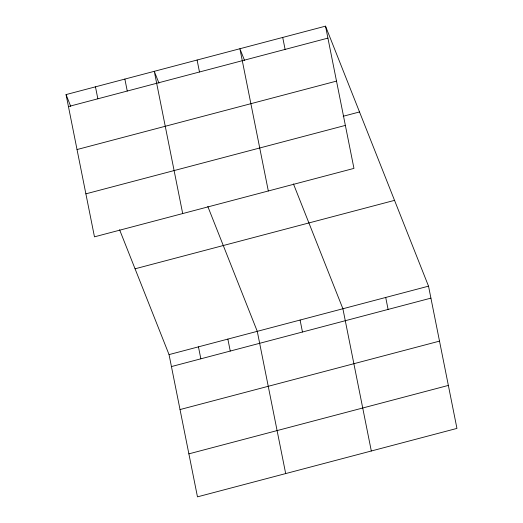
<?xml version="1.0" encoding="UTF-8"?>
<svg xmlns="http://www.w3.org/2000/svg" width="523" height="523" viewBox="0 0 523 523"><rect width="100%" height="100%" fill="white"/><g stroke="black" fill="none" stroke-linecap="round" stroke-linejoin="round"><path stroke-width="0.78" d="M325.528 26.15L353.953 168.393L94.473 236.834L66.055 94.591L325.528 26.15L428.527 286.166L456.945 428.409L197.472 496.85L169.047 354.607L119.59 229.754M68.441 106.555L327.921 38.114M77.031 149.545L336.511 81.104M343.173 116.269L359.517 111.955M85.883 193.843L345.363 125.402M135.058 268.802L394.538 200.361M169.047 354.607L428.527 286.166M171.439 366.571L430.913 298.13M180.03 409.561L439.503 341.127M188.875 453.859L448.355 385.418M244.594 60.57L239.9 48.737L268.325 190.98M293.442 183.9L342.898 308.753L371.317 450.996M158.966 83.157L154.278 71.318L182.697 213.567M207.814 206.487L257.27 331.334L285.689 473.583M66.055 94.591L70.742 106.424M385.713 297.456L388.099 309.426M282.714 37.44L285.107 49.41M300.084 320.043L302.471 332.007M197.093 60.027L199.479 71.991M227.858 339.094L230.251 351.057M198.452 346.847L200.845 358.811M124.866 79.078L127.259 91.041M95.461 86.831L97.853 98.795"/></g></svg>
